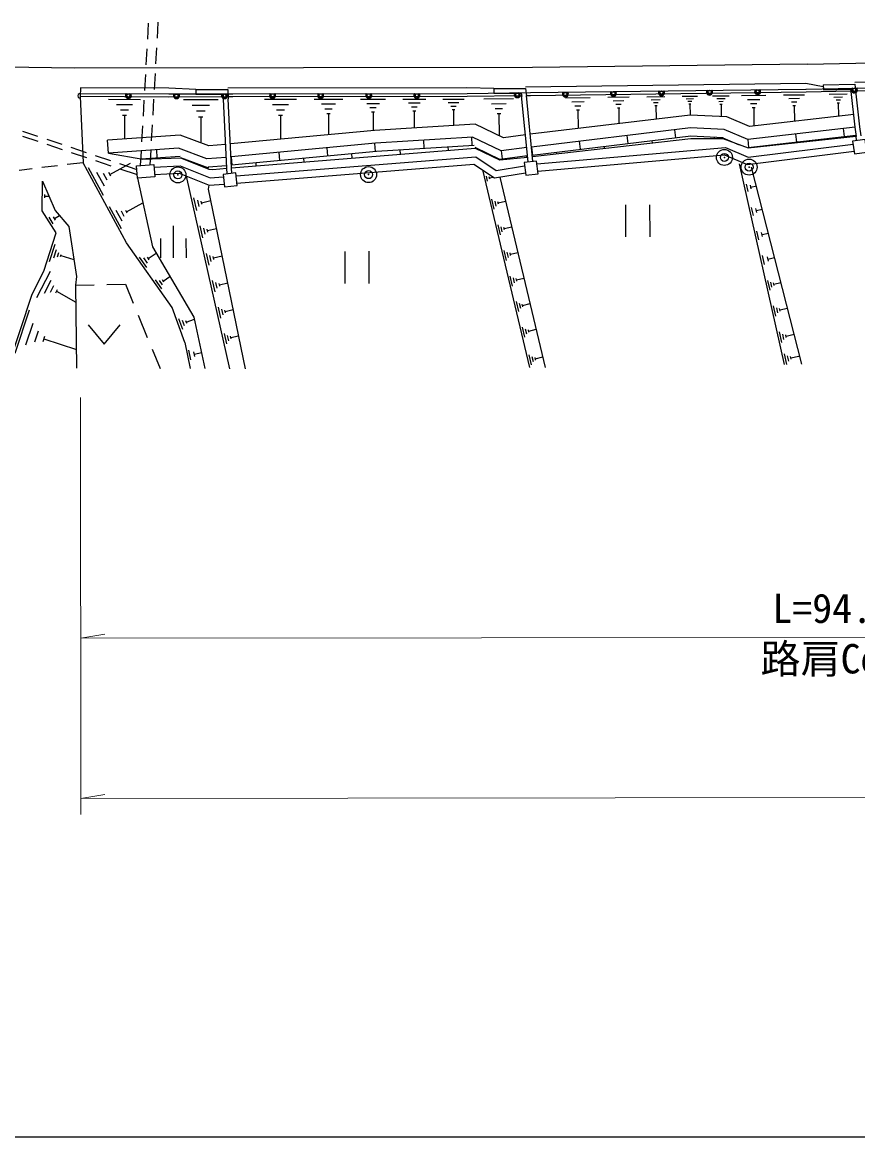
# Model space of a CAD drawing. Units: millimetres, scale not verified. Extents: x 40000 to 680000, y 20000 to 380000.
# Drawn here: x 285882 to 338032, y 205000 to 274539 of the extents above; entities that cross this region are included whole.
import ezdxf
from ezdxf.enums import TextEntityAlignment as Align

# ---------------------------------------------------------------- set-up
doc = ezdxf.new("R2010")
doc.units = ezdxf.units.MM
doc.header["$LTSCALE"] = 1000
doc.header["$PDMODE"] = 32
doc.header["$PDSIZE"] = 500
for name, color, linetype, lineweight in [('M-BGD', 7, 'Continuous', 25), ('M-STR-HTXT', 7, 'Continuous', 13), ('M-STR-STRC', 7, 'Continuous', 25), ('M-TTL-BAND', 7, 'Continuous', 25)]:
    doc.layers.add(name, color=color, linetype=linetype, lineweight=lineweight)
doc.styles.add('ＭＳ ゴシック', font='')
doc.styles.get('ＭＳ ゴシック').set_extended_font_data('MS Gothic')

msp = doc.modelspace()

# ---------------------------------------------------------------- linework, layer by layer
at = {"layer": 'M-BGD'}
for p, q in [((293748, 274476), (293692, 273478)), ((294352, 274539), (294296, 273540)), ((293658, 272878), (293602, 271880)), ((294262, 272941), (294206, 271942)), ((293568, 271281), (293512, 270282)), ((294172, 271343), (294116, 270345)), ((334799, 270722), (317293, 270496)), ((335885, 270513), (334799, 270722)), ((335882, 270627), (335890, 270327)), ((289506, 270448), (289504, 269898)), ((289504, 269898), (289675, 265779)), ((296720, 270349), (296720, 270049)), ((315320, 270407), (315320, 270107)), ((317456, 265824), (317052, 269943)), ((317755, 265853), (317351, 269972)), ((319788, 269828), (321330, 269848)), ((322439, 269862), (323763, 269880)), ((324863, 269894), (325987, 269908)), ((327079, 269922), (328021, 269935)), ((328972, 269947), (330012, 269960)), ((330769, 269970), (332294, 269990)), ((333397, 270004), (334718, 270021)), ((337605, 270231), (334810, 270172)), ((336254, 270052), (337365, 270076)), ((336536, 269873), (337092, 269885)), ((291269, 269740), (293259, 269731)), ((291765, 269406), (292760, 269402)), ((293478, 269683), (293421, 268684)), ((294082, 269745), (294026, 268747)), ((295937, 269725), (298106, 269730)), ((296480, 269365), (297564, 269367)), ((301001, 269734), (302999, 269737)), ((301501, 269402), (302500, 269403)), ((304109, 269738), (305888, 269741)), ((304554, 269442), (305444, 269444)), ((304777, 269146), (305222, 269147)), ((306990, 269742), (308564, 269744)), ((307384, 269480), (308171, 269481)), ((307581, 269218), (307975, 269218)), ((309629, 269745), (311074, 269747)), ((309991, 269505), (310713, 269506)), ((310172, 269264), (310533, 269265)), ((312135, 269748), (313460, 269750)), ((312466, 269528), (313129, 269529)), ((312632, 269307), (312963, 269308)), ((314699, 269763), (316555, 269787)), ((315167, 269460), (316095, 269472)), ((315403, 269154), (315867, 269159)), ((320177, 269576), (320948, 269586)), ((320373, 269322), (320758, 269327)), ((322773, 269646), (323435, 269655)), ((322941, 269428), (323272, 269432)), ((323027, 269208), (323192, 269210)), ((323110, 269209), (323123, 268216)), ((325147, 269710), (325709, 269717)), ((325289, 269524), (325571, 269528)), ((325362, 269338), (325503, 269340)), ((325432, 269339), (325443, 268495)), ((327316, 269768), (327787, 269774)), ((327436, 269613), (327672, 269616)), ((327497, 269457), (327615, 269458)), ((327556, 269457), (327565, 268751)), ((329234, 269777), (329754, 269784)), ((329366, 269605), (329626, 269609)), ((329434, 269433), (329564, 269435)), ((329499, 269434), (329509, 268654)), ((331153, 269721), (331916, 269730)), ((331347, 269469), (331729, 269474)), ((331446, 269216), (331637, 269218)), ((331541, 269217), (331556, 268073)), ((333730, 269788), (334391, 269796)), ((333898, 269570), (334228, 269574)), ((333983, 269351), (334149, 269353)), ((334066, 269352), (334079, 268360)), ((336679, 269691), (336956, 269697)), ((336752, 269507), (336891, 269510)), ((336821, 269508), (336839, 268675)), ((292012, 269073), (292510, 269071)), ((292135, 268741), (292384, 268740)), ((292260, 268741), (292253, 267248)), ((296752, 269004), (297294, 269005)), ((296888, 268643), (297159, 268644)), ((297024, 268643), (297027, 267017)), ((301751, 269069), (302251, 269070)), ((301876, 268736), (302126, 268737)), ((302001, 268736), (302003, 267237)), ((304889, 268850), (305111, 268850)), ((305000, 268850), (305001, 267517)), ((307680, 268956), (307877, 268956)), ((307778, 268956), (307780, 267775)), ((310262, 269023), (310443, 269024)), ((310353, 269023), (310354, 267939)), ((312715, 269087), (312881, 269087)), ((312798, 269087), (312799, 268093)), ((315523, 268846), (315755, 268849)), ((315639, 268847), (315657, 267455)), ((320473, 269066), (320665, 269068)), ((320569, 269067), (320584, 267911)), ((285888, 267755), (286836, 267437)), ((293388, 268085), (293331, 267087)), ((293992, 268148), (293936, 267149)), ((326603, 267829), (326663, 267333)), ((337126, 267902), (337183, 267406)), ((285904, 267433), (286853, 267115)), ((287405, 267246), (288354, 266928)), ((291260, 266376), (291204, 267175)), ((310926, 267174), (310957, 266674)), ((313920, 267361), (313952, 266862)), ((317715, 266256), (327607, 267446)), ((320645, 267112), (320705, 266616)), ((323624, 267471), (323684, 266974)), ((325174, 267153), (325191, 267005)), ((327607, 267447), (329624, 267346)), ((329069, 267374), (329064, 267280)), ((329622, 267330), (330639, 266901)), ((331164, 267223), (331221, 266726)), ((331192, 266723), (337924, 267490)), ((334145, 267563), (334202, 267066)), ((335692, 267236), (335698, 267186)), ((337960, 267158), (337931, 267429)), ((287422, 266924), (288370, 266606)), ((288922, 266737), (289871, 266419)), ((288939, 266415), (289887, 266097)), ((293298, 266487), (293248, 265601)), ((293902, 266550), (293852, 265649)), ((294253, 266587), (294288, 266088)), ((298935, 265646), (307990, 266489)), ((301898, 266424), (301945, 265926)), ((304886, 266702), (304932, 266204)), ((306426, 266343), (306452, 266063)), ((307874, 266980), (307920, 266482)), ((307991, 266488), (314100, 266872)), ((309460, 266580), (309477, 266308)), ((312454, 266768), (312468, 266551)), ((314129, 266745), (315678, 266004)), ((315782, 266509), (315847, 266013)), ((317666, 266754), (317726, 266257)), ((319216, 266436), (319228, 266333)), ((322195, 266795), (322210, 266669)), ((332711, 266896), (332715, 266861)), ((289675, 265779), (288682, 265660)), ((290440, 266228), (291388, 265910)), ((290456, 265906), (291404, 265588)), ((291352, 265051), (292643, 265749)), ((291957, 265719), (293028, 265359)), ((293290, 266018), (295739, 266190)), ((295759, 266101), (297505, 265452)), ((296861, 265691), (296846, 265650)), ((298911, 266146), (298957, 265648)), ((300451, 265787), (300471, 265577)), ((303439, 266065), (303461, 265820)), ((315127, 266267), (315108, 266227)), ((315693, 265993), (317417, 266218)), ((317334, 266207), (317345, 266122)), ((317423, 266130), (317426, 266130)), ((330640, 265713), (333448, 253188)), ((286497, 265396), (285685, 265298)), ((288086, 265588), (287093, 265468)), ((290956, 263724), (290025, 265447)), ((291010, 264310), (290545, 265171)), ((291181, 264681), (290948, 265111)), ((291410, 264943), (291293, 265159)), ((291973, 265397), (293054, 265034)), ((298843, 252925), (296131, 264946)), ((297492, 265528), (298636, 265612)), ((314608, 265323), (317554, 252994)), ((331374, 265503), (334529, 253206)), ((297513, 264126), (297541, 264376)), ((315696, 264883), (318530, 253002)), ((287283, 263588), (287285, 263801)), ((287284, 263694), (287549, 263691)), ((296769, 262801), (296592, 263584)), ((299811, 252925), (297513, 264126)), ((292072, 261659), (291335, 263024)), ((292386, 262710), (293409, 263263)), ((296921, 263040), (296832, 263432)), ((297094, 263182), (297050, 263378)), ((297072, 263280), (297660, 263413)), ((323544, 263145), (323546, 261145)), ((323544, 263145), (323546, 261145)), ((325044, 263146), (325046, 261146)), ((325044, 263146), (325046, 261146)), ((287813, 261959), (287553, 262372)), ((287954, 262192), (287824, 262399)), ((287889, 262295), (288199, 262490)), ((292115, 262123), (291746, 262805)), ((292250, 262417), (292066, 262758)), ((292432, 262625), (292339, 262795)), ((295300, 261839), (295302, 259839)), ((295300, 261839), (295302, 259839)), ((297157, 261083), (296986, 261838)), ((297303, 261314), (297218, 261692)), ((297471, 261451), (297428, 261640)), ((297449, 261546), (298016, 261674)), ((294500, 261038), (294501, 259838)), ((294500, 261038), (294501, 259838)), ((296101, 261040), (296102, 259839)), ((296101, 261040), (296102, 259839)), ((287585, 259619), (287925, 260696)), ((287849, 259832), (288019, 260370)), ((288071, 259910), (288156, 260179)), ((293748, 259793), (294234, 260138)), ((297538, 259391), (297374, 260120)), ((306007, 260246), (306008, 258246)), ((306007, 260246), (306008, 258246)), ((307507, 260248), (307509, 258247)), ((307507, 260248), (307509, 258247)), ((288272, 259920), (288314, 260055)), ((288293, 259988), (289100, 259733)), ((293655, 259240), (293195, 259887)), ((293701, 259517), (293471, 259840)), ((293806, 259712), (293691, 259874)), ((297679, 259614), (297597, 259979)), ((297841, 259747), (297800, 259929)), ((297821, 259838), (298368, 259961)), ((286781, 257371), (287636, 259001)), ((294676, 258390), (295092, 258686)), ((287266, 257636), (287694, 258451)), ((287645, 257698), (287859, 258105)), ((289198, 258137), (290360, 258163)), ((291160, 258181), (292322, 258207)), ((292322, 258207), (292814, 257005)), ((294596, 257916), (294201, 258471)), ((294636, 258153), (294439, 258431)), ((294725, 258321), (294627, 258460)), ((297914, 257725), (297755, 258428)), ((298050, 257941), (297971, 258292)), ((298206, 258068), (298166, 258244)), ((298186, 258156), (298713, 258275)), ((287970, 257657), (288077, 257861)), ((288023, 257759), (289226, 257082)), ((298284, 256086), (298131, 256763)), ((298415, 256293), (298339, 256632)), ((298546, 256500), (299054, 256615)), ((285435, 253885), (286327, 256591)), ((293118, 256265), (293686, 254877)), ((295895, 255366), (295653, 256045)), ((296005, 255596), (295883, 255936)), ((296144, 255742), (296084, 255911)), ((296114, 255826), (296624, 256008)), ((298565, 256416), (298527, 256585)), ((286109, 254413), (286555, 255766)), ((286671, 254602), (286894, 255279)), ((289987, 255660), (290989, 254460)), ((289987, 255660), (290989, 254460)), ((290989, 254460), (291988, 255661)), ((290989, 254460), (291988, 255661)), ((287178, 254623), (287290, 254961)), ((287234, 254792), (289263, 254123)), ((296021, 254567), (296357, 252929)), ((298648, 254471), (298501, 255123)), ((298774, 254671), (298701, 254996)), ((298919, 254789), (298882, 254952)), ((298901, 254870), (299389, 254981)), ((293990, 254136), (294482, 252934)), ((296396, 253486), (296276, 254071)), ((296659, 253692), (296598, 253985)), ((296629, 253838), (297068, 253929))]:
    msp.add_line(p, q, dxfattribs=at)
for points in [[(378625, 271955), (377435, 271908), (369130, 271595), (337845, 270781)], [(383612, 271527), (377456, 271358), (369148, 271045), (338803, 270256), (337906, 270237)], [(335882, 270627), (337856, 270678), (337904, 270255), (338146, 268025), (338230, 267461)], [(298431, 269881), (295026, 269873), (289504, 269898)], [(296720, 270349), (295026, 270424), (289506, 270448)], [(296720, 270349), (298716, 270347), (298735, 269761)], [(296720, 270049), (298425, 270047), (298435, 269752)], [(315320, 270407), (313642, 270450), (298713, 270432)], [(317052, 269943), (313646, 269900), (299016, 269882), (298731, 269881)], [(315320, 270407), (317302, 270413), (317354, 269941)], [(315320, 270107), (317033, 270112), (317056, 269909)], [(334806, 270172), (317605, 269950), (317353, 269947)], [(335890, 270327), (337589, 270371), (337606, 270222), (337849, 267986), (337933, 267417)], [(298669, 265074), (298645, 265435), (298435, 269752)], [(298967, 265110), (298945, 265453), (298734, 269766)], [(337781, 268782), (331281, 268041), (329870, 268636), (327567, 268751), (317588, 267550)], [(317290, 267513), (315913, 267333), (314146, 268177), (307869, 267783), (298872, 266946)], [(337872, 267987), (331164, 267223), (329689, 267844), (327596, 267949), (317666, 266754)], [(298573, 266911), (297520, 266833), (295746, 267494), (291204, 267175)], [(317368, 266716), (315782, 266509), (313989, 267366), (307931, 266986), (298911, 266146)], [(317724, 266164), (327611, 267278), (329616, 267281), (331193, 266695), (337931, 267429)], [(298612, 266112), (297405, 266023), (295630, 266683), (291260, 266376)], [(291260, 266376), (293417, 265995), (295763, 266083), (297518, 265381), (297778, 265360), (298645, 265435)], [(298945, 265453), (314142, 266688), (315669, 265960), (315687, 265956), (317423, 266130)], [(318011, 265704), (329780, 266723), (331199, 266117), (337741, 266939)], [(318064, 265257), (329707, 266265), (331135, 265656), (337801, 266493)], [(296021, 254567), (295245, 256743), (292379, 260775), (289675, 265779)], [(299229, 264955), (314184, 266147), (315454, 265299), (317237, 265592)], [(299284, 264508), (314064, 265686), (315352, 264826), (317291, 265144)], [(294102, 265496), (295741, 265589), (297614, 264832), (298431, 264888)], [(294138, 265047), (295665, 265134), (297541, 264376), (298486, 264440)], [(284981, 252986), (286496, 257583), (287235, 259007), (287989, 261398), (287123, 262773), (287145, 264619)], [(287145, 264619), (287942, 262791), (288797, 261791), (289257, 258670), (289198, 258137), (289265, 252957)], [(293071, 264812), (294005, 260524), (296594, 256147), (297281, 252928)]]:
    msp.add_lwpolyline(points, dxfattribs=at)
for points in [[(337822, 266335), (338597, 266440), (338491, 267230), (337716, 267125)], [(294089, 265668), (294150, 264895), (293072, 264810), (293011, 265583)], [(317308, 264994), (318084, 265086), (317990, 265882), (317214, 265789)], [(298507, 264267), (299301, 264365), (299207, 265139), (298412, 265042)]]:
    msp.add_lwpolyline(points, close=True, dxfattribs=at)
for centre in [(329709, 266108), (329709, 266108), (331251, 265502), (331251, 265502), (295594, 265018), (295594, 265018), (307499, 265032), (307499, 265032)]:
    msp.add_circle(centre, 500, dxfattribs=at)
for p in [(329709, 266108), (329709, 266108), (331251, 265502), (331251, 265502), (295594, 265018), (295594, 265018), (307499, 265032), (307499, 265032)]:
    msp.add_point(p, dxfattribs=at)
at = {"layer": 'M-STR-HTXT'}
for p, q in [((289545, 225112), (289522, 251117)), ((289535, 236114), (291035, 236366)), ((289535, 236114), (383643, 236199)), ((289544, 226112), (291044, 226364)), ((289544, 226112), (415488, 226225))]:
    msp.add_line(p, q, dxfattribs=at)
at = {"layer": 'M-STR-STRC'}
for p, q in [((314927, 264634), (314854, 264940)), ((315062, 264747), (315025, 264900)), ((315044, 264823), (315273, 264878)), ((331184, 263976), (331082, 264434)), ((331388, 264142), (331337, 264371)), ((331362, 264256), (331706, 264333)), ((315347, 262875), (315198, 263501)), ((315467, 263069), (315392, 263382)), ((315604, 263184), (315567, 263341)), ((315586, 263263), (316055, 263375)), ((331517, 262492), (331407, 262983)), ((331735, 262670), (331680, 262915)), ((331708, 262793), (332076, 262875)), ((315729, 261276), (315580, 261902)), ((315848, 261470), (315774, 261783)), ((315986, 261586), (315949, 261742)), ((315968, 261664), (316437, 261776)), ((331857, 260974), (331739, 261499)), ((332090, 261164), (332031, 261427)), ((332061, 261295), (332455, 261384)), ((316111, 259678), (315962, 260304)), ((316230, 259872), (316155, 260185)), ((316368, 259988), (316330, 260144)), ((316349, 260066), (316818, 260178)), ((332205, 259422), (332080, 259981)), ((332453, 259624), (332391, 259904)), ((332422, 259764), (332841, 259858)), ((316493, 258081), (316344, 258706)), ((316612, 258275), (316537, 258587)), ((316749, 258390), (316712, 258546)), ((316731, 258468), (317199, 258580)), ((332561, 257834), (332428, 258428)), ((332676, 258015), (332610, 258313)), ((332808, 258123), (332775, 258272)), ((332791, 258197), (333237, 258297)), ((316874, 256484), (316725, 257109)), ((316993, 256678), (316919, 256990)), ((317131, 256793), (317093, 256949)), ((317112, 256871), (317580, 256983)), ((332925, 256209), (332784, 256840)), ((333047, 256402), (332976, 256717)), ((333187, 256516), (333152, 256674)), ((333169, 256595), (333642, 256701)), ((317256, 254888), (317107, 255512)), ((317375, 255081), (317300, 255393)), ((317512, 255196), (317475, 255352)), ((317493, 255274), (317961, 255386)), ((333297, 254548), (333148, 255215)), ((333427, 254752), (333352, 255085)), ((333575, 254873), (333537, 255039)), ((333556, 254956), (334056, 255068)), ((333601, 253192), (333452, 253859)), ((317669, 253158), (317520, 253781)), ((317788, 253351), (317714, 253663)), ((317925, 253466), (317888, 253622)), ((317907, 253544), (318375, 253656)), ((333730, 253396), (333656, 253729)), ((333879, 253516), (333841, 253683)), ((333860, 253600), (334360, 253712))]:
    msp.add_line(p, q, dxfattribs=at)
for points in [[(334868, 271931), (347022, 272166), (370589, 272864), (390269, 273649), (407552, 274117)], [(334868, 271931), (317737, 271721), (289150, 271683), (253467, 272200), (242094, 272515)], [(289505, 270098), (295026, 270073), (299016, 270082), (313645, 270100), (317602, 270150), (334803, 270372), (334806, 270372), (338798, 270456), (369141, 271245), (377449, 271558), (378639, 271605), (378637, 271605), (402607, 272420), (407766, 272578), (411053, 272521)]]:
    msp.add_lwpolyline(points, dxfattribs=at)
for centre, radius in [((292505, 269972), 100), ((295506, 269962), 112), ((295506, 269962), 100), ((298507, 269968), 112), ((298507, 269968), 100), ((301507, 269973), 100), ((304508, 269976), 100), ((307508, 269980), 100), ((310509, 269984), 100), ((316782, 270027), 100), ((319782, 270066), 112), ((319782, 270066), 100), ((322783, 270104), 112), ((322783, 270104), 100), ((325783, 270143), 112), ((325783, 270143), 100), ((328783, 270182), 112), ((328783, 270182), 100), ((331784, 270221), 112), ((331784, 270221), 100), ((337826, 270323), 112), ((337826, 270323), 100)]:
    msp.add_circle(centre, radius, dxfattribs=at)
for centre, radius, start, end in [((289504, 269948), 150, 89.74443, 269.74443), ((292505, 269972), 188, 142.87453, 36.61433), ((292505, 269972), 150, 131.15405, 48.33481), ((295506, 269962), 188, 143.2538, 36.99359), ((295506, 269962), 150, 131.53332, 48.71407), ((298507, 269968), 188, 143.2538, 36.99359), ((298507, 269968), 150, 131.53332, 48.71407), ((301507, 269973), 188, 143.20132, 36.94112), ((301507, 269973), 150, 131.48084, 48.6616), ((304508, 269976), 188, 143.20132, 36.94112), ((304508, 269976), 150, 131.48084, 48.6616), ((307508, 269980), 188, 143.20132, 36.94112), ((307508, 269980), 150, 131.48084, 48.6616), ((310509, 269984), 188, 143.20132, 36.94112), ((310509, 269984), 150, 131.48084, 48.6616), ((316782, 270027), 188, 143.8521, 37.59189), ((316782, 270027), 150, 132.13162, 49.31237), ((319782, 270066), 188, 143.86965, 37.60945), ((319782, 270066), 150, 132.14917, 49.32993), ((322783, 270104), 188, 143.86965, 37.60945), ((322783, 270104), 150, 132.14917, 49.32993), ((325783, 270143), 188, 143.86965, 37.60945), ((325783, 270143), 150, 132.14917, 49.32993), ((328783, 270182), 188, 143.86965, 37.60945), ((328783, 270182), 150, 132.14917, 49.32993), ((331784, 270221), 188, 143.86965, 37.60945), ((331784, 270221), 150, 132.14917, 49.32993), ((337826, 270323), 188, 144.3289, 38.0687), ((337826, 270323), 150, 132.60842, 49.78918)]:
    msp.add_arc(centre, radius, start, end, dxfattribs=at)
at = {"layer": 'M-TTL-BAND'}
msp.add_line((40000, 205000), (579000, 205000), dxfattribs=at)

# ---------------------------------------------------------------- texts
at = {"layer": 'M-STR-HTXT', "style": 'ＭＳ ゴシック'}
msp.add_text('L=94.0', height=1833, rotation=0.051, dxfattribs=at).set_placement((336437, 238893), align=Align.TOP_CENTER)
msp.add_text('路肩Con', height=1833, rotation=0.051, dxfattribs=at).set_placement((336334, 233357), align=Align.BOTTOM_CENTER)

doc.saveas('drawing.dxf')
